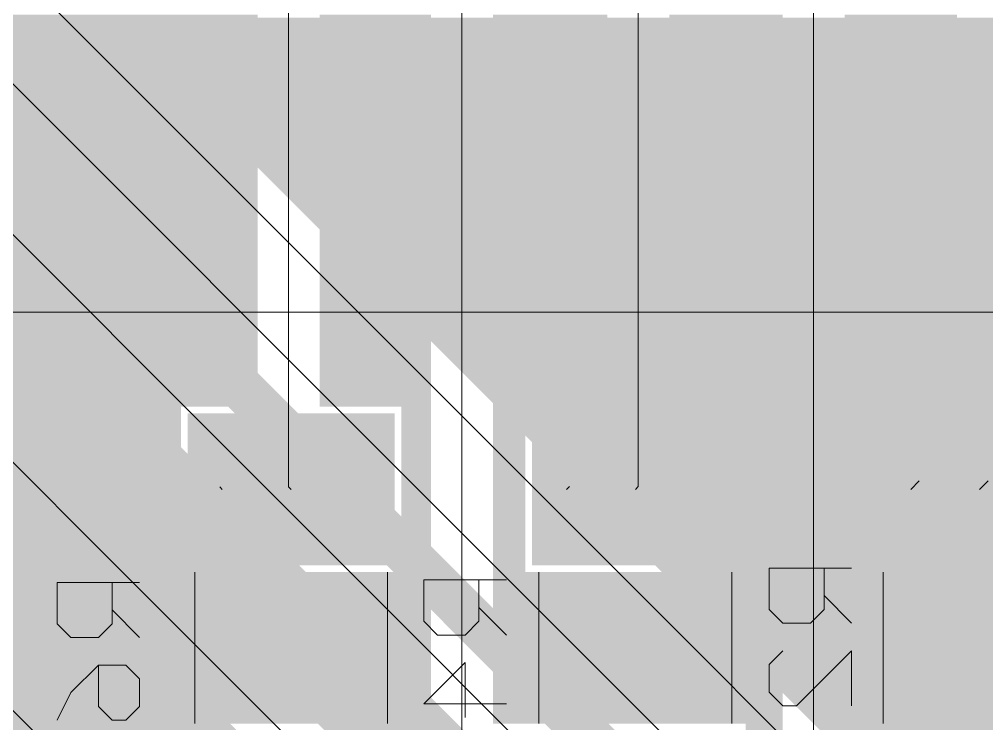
# Model space of a CAD drawing. Header units: millimetres. Extents: x 0 to 210, y 0 to 297.
# Drawn here: x 111.74 to 118.77, y 217.12 to 222.24 of the extents above; entities that cross this region are included whole.
import ezdxf

# ---------------------------------------------------------------- set-up
doc = ezdxf.new("R2010")
doc.units = ezdxf.units.MM
for name, pattern in [('K5LT32769', [0]), ('K5LT32770', [0]), ('K5LT32774', [0])]:
    doc.linetypes.add(name, pattern=pattern)

# ---------------------------------------------------------------- blocks, each defined once
blk = doc.blocks.new('U111')
blk.add_hatch(color=7).paths.add_polyline_path([(119.3649, 219.273), (119.3649, 218.373), (118.0649, 218.373), (118.0649, 219.273)])
blk = doc.blocks.new('U113')
blk.add_hatch(color=7).paths.add_polyline_path([(116.865, 219.273), (116.865, 218.373), (115.565, 218.373), (115.565, 219.273)])
blk = doc.blocks.new('U115')
blk.add_hatch(color=7).paths.add_polyline_path([(114.3649, 219.273), (114.3649, 218.373), (113.0649, 218.373), (113.0649, 219.273)])
blk = doc.blocks.new('U214')
at = {"true_color": 0xff0000}
blk.add_hatch(color=1, dxfattribs=at).paths.add_polyline_path([(119.4665, 219.3746), (119.4665, 218.2714), (117.9633, 218.2714), (117.9633, 219.3746)])
blk = doc.blocks.new('U216')
at = {"true_color": 0xff0000}
blk.add_hatch(color=1, dxfattribs=at).paths.add_polyline_path([(116.9666, 219.3746), (116.9666, 218.2714), (115.4634, 218.2714), (115.4634, 219.3746)])
blk = doc.blocks.new('U218')
at = {"true_color": 0xff0000}
blk.add_hatch(color=1, dxfattribs=at).paths.add_polyline_path([(114.4665, 219.3746), (114.4665, 218.2714), (112.9633, 218.2714), (112.9633, 219.3746)])

msp = doc.modelspace()

# ---------------------------------------------------------------- hatches: boundary and pattern name
for points in [[(109.849, 222.1572), (109.7355, 222.2708), (113.4713, 222.2708), (113.4713, 222.1572)], [(113.9217, 219.423), (113.9217, 222.2708), (114.7306, 222.2708), (114.7306, 219.423)], [(115.1807, 219.4229), (115.1807, 222.2708), (116.0113, 222.2708), (116.0113, 219.4229)], [(116.4614, 219.423), (116.4614, 222.2708), (117.2846, 222.2708), (117.2846, 219.423)], [(117.735, 219.4229), (117.735, 222.2708), (118.5513, 222.2708), (118.5513, 219.4229)], [(109.8579, 222.1481), (109.849, 222.1572), (113.4713, 222.1572), (113.4713, 222.1481)], [(109.866, 222.1385), (109.8579, 222.1481), (113.4713, 222.1481), (113.4713, 222.1385)], [(109.8737, 222.1283), (109.866, 222.1385), (113.4713, 222.1385), (113.4713, 222.1283)], [(109.8805, 222.1179), (109.8737, 222.1283), (113.4713, 222.1283), (113.4713, 222.1179)], [(109.8869, 222.107), (109.8805, 222.1179), (113.4713, 222.1179), (113.4713, 222.107)], [(109.8927, 222.0958), (109.8869, 222.107), (113.4713, 222.107), (113.4713, 222.0958)], [(109.898, 222.0841), (109.8927, 222.0958), (113.4713, 222.0958), (113.4713, 222.0841)], [(109.9024, 222.0724), (109.898, 222.0841), (113.4713, 222.0841), (113.4713, 222.0724)], [(109.9062, 222.0602), (109.9024, 222.0724), (113.4713, 222.0724), (113.4713, 222.0602)], [(109.9095, 222.048), (109.9062, 222.0602), (113.4713, 222.0602), (113.4713, 222.048)], [(109.912, 222.0358), (109.9095, 222.048), (113.4713, 222.048), (113.4713, 222.0358)], [(109.9135, 222.0231), (109.912, 222.0358), (113.4713, 222.0358), (113.4713, 222.0231)], [(109.9148, 222.0107), (109.9135, 222.0231), (113.4713, 222.0231), (113.4713, 222.0107)], [(109.9151, 221.998), (109.9148, 222.0107), (113.4713, 222.0107), (113.4713, 221.998)], [(109.9151, 219.4229), (109.9151, 221.998), (113.4713, 221.998), (113.4713, 219.4229)], [(109.9151, 218.223), (109.9151, 219.4229), (112.9151, 219.4229), (112.9151, 218.223)], [(114.515, 218.2231), (114.515, 219.4229), (114.7306, 219.4229), (114.7306, 218.2231)], [(115.1807, 218.223), (115.1807, 219.4229), (115.4149, 219.4229), (115.4149, 218.223)], [(117.0149, 218.2231), (117.0148, 219.4229), (117.2846, 219.4229), (117.2846, 218.2231)], [(117.735, 218.223), (117.735, 219.4229), (117.915, 219.4229), (117.9151, 218.223)], [(109.9151, 217.123), (109.9151, 218.223), (114.7306, 218.223), (114.7306, 217.123)], [(115.1807, 217.123), (115.1807, 218.223), (117.2846, 218.223), (117.2846, 217.123)], [(117.735, 217.123), (117.735, 218.223), (119.8155, 218.223), (119.8155, 217.123)], [(109.9151, 216.8281), (109.9151, 217.123), (112.9151, 217.123), (112.9151, 216.8281)], [(117.0149, 215.9231), (117.0148, 217.123), (117.2846, 217.123), (117.2846, 215.9231)], [(117.735, 215.9231), (117.735, 217.123), (117.9151, 217.123), (117.915, 215.9231)]]:
    msp.add_hatch(color=7).paths.add_polyline_path(points)
at = {"true_color": 0x00ff00}
for points in [[(118.2333, 216.3981), (112.3827, 222.2487), (139.3399, 222.2487), (139.3399, 216.3981)], [(111.274, 221.395), (111.2625, 221.4008), (111.7411, 221.4008), (111.7469, 221.395)], [(111.2846, 221.3886), (111.274, 221.395), (111.7469, 221.395), (111.7533, 221.3886)], [(111.2953, 221.3815), (111.2846, 221.3886), (111.7533, 221.3886), (111.7604, 221.3815)], [(111.3052, 221.3739), (111.2953, 221.3815), (111.7604, 221.3815), (111.768, 221.3739)], [(111.3149, 221.3658), (111.3052, 221.3739), (111.768, 221.3739), (111.7761, 221.3658)], [(111.324, 221.3571), (111.3149, 221.3658), (111.7761, 221.3658), (111.7848, 221.3571)], [(118.0116, 214.6696), (111.324, 221.3571), (111.7848, 221.3571), (118.4726, 214.6696)], [(116.6377, 214.3937), (110.6743, 220.3571), (111.6875, 220.3571), (117.6511, 214.3937)], [(115.0875, 214.1413), (109.4967, 219.7323), (110.6623, 219.7323), (116.2534, 214.1413)]]:
    msp.add_hatch(color=3, dxfattribs=at).paths.add_polyline_path(points)

# ---------------------------------------------------------------- linework, layer by layer
at = {"color": 7, "linetype": 'K5LT32769', "lineweight": 18}
for points in [[(114.9557, 214.9073), (114.9557, 224.6795)], [(117.5097, 214.8532), (117.5097, 224.6652)], [(113.6964, 218.8415), (113.6964, 223.3985)], [(116.215, 218.823), (116.2364, 218.8446), (116.2364, 223.3985)], [(113.1965, 218.8415), (113.215, 218.823)], [(113.6964, 218.8415), (113.7149, 218.823)], [(115.7149, 218.823), (115.7365, 218.8446)], [(118.215, 218.823), (118.2765, 218.8845)], [(118.7149, 218.823), (118.7764, 218.8845)]]:
    msp.add_lwpolyline(points, dxfattribs=at)
at = {"color": 3, "linetype": 'K5LT32774', "lineweight": 18, "true_color": 0x00ff00}
for points in [[(111.64, 222.6731), (122.2399, 212.0729)], [(93.1899, 222.223), (111.2371, 222.223), (118.8023, 214.6579)], [(111.165, 221.1981), (118.6151, 213.7481)], [(110.515, 220.1979), (116.4784, 214.2345)], [(109.3375, 219.5731), (115.6003, 213.3102)]]:
    msp.add_lwpolyline(points, dxfattribs=at)
at = {"color": 6, "linetype": 'K5LT32770', "lineweight": 18, "true_color": 0xff00ff}
for points in [[(108.641, 220.1103), (134.0209, 220.1103)], [(113.0149, 217.123), (113.0149, 218.223)], [(114.4149, 217.123), (114.4149, 218.223)], [(115.515, 217.123), (115.515, 218.223)], [(116.915, 217.123), (116.915, 218.223)], [(117.7855, 218.252), (117.1858, 218.252), (117.1858, 217.952), (117.2856, 217.8522), (117.4858, 217.8522), (117.5856, 217.952), (117.5856, 218.252)], [(118.0149, 217.123), (118.0149, 218.223)], [(112.6148, 218.1479), (112.0151, 218.1479), (112.0151, 217.8479), (112.115, 217.7481), (112.3151, 217.7481), (112.4149, 217.8479), (112.4149, 218.1479)], [(115.2783, 218.1661), (114.6786, 218.1661), (114.6786, 217.8662), (114.7784, 217.7661), (114.9786, 217.7661), (115.0784, 217.8662), (115.0784, 218.1661)], [(117.5856, 218.0521), (117.7855, 217.8522)], [(112.4149, 217.948), (112.6148, 217.7481)], [(115.0784, 217.9662), (115.2783, 217.7661)], [(117.7855, 217.2523), (117.7855, 217.6523), (117.3857, 217.2523), (117.2856, 217.2523), (117.1858, 217.3523), (117.1858, 217.5522), (117.2856, 217.6523)], [(115.2783, 217.2665), (114.6786, 217.2665), (114.9786, 217.5662), (114.9786, 217.1664)], [(112.0151, 217.1481), (112.115, 217.348), (112.3151, 217.5482), (112.515, 217.5482), (112.6148, 217.4481), (112.6148, 217.2482), (112.515, 217.1481), (112.4149, 217.1481), (112.3151, 217.2482), (112.3151, 217.5482)]]:
    msp.add_lwpolyline(points, dxfattribs=at)

# ---------------------------------------------------------------- block references
for name in ['U218', 'U216', 'U214', 'U115', 'U113', 'U111']:
    msp.add_blockref(name, (0, 0))

doc.saveas('drawing.dxf')
